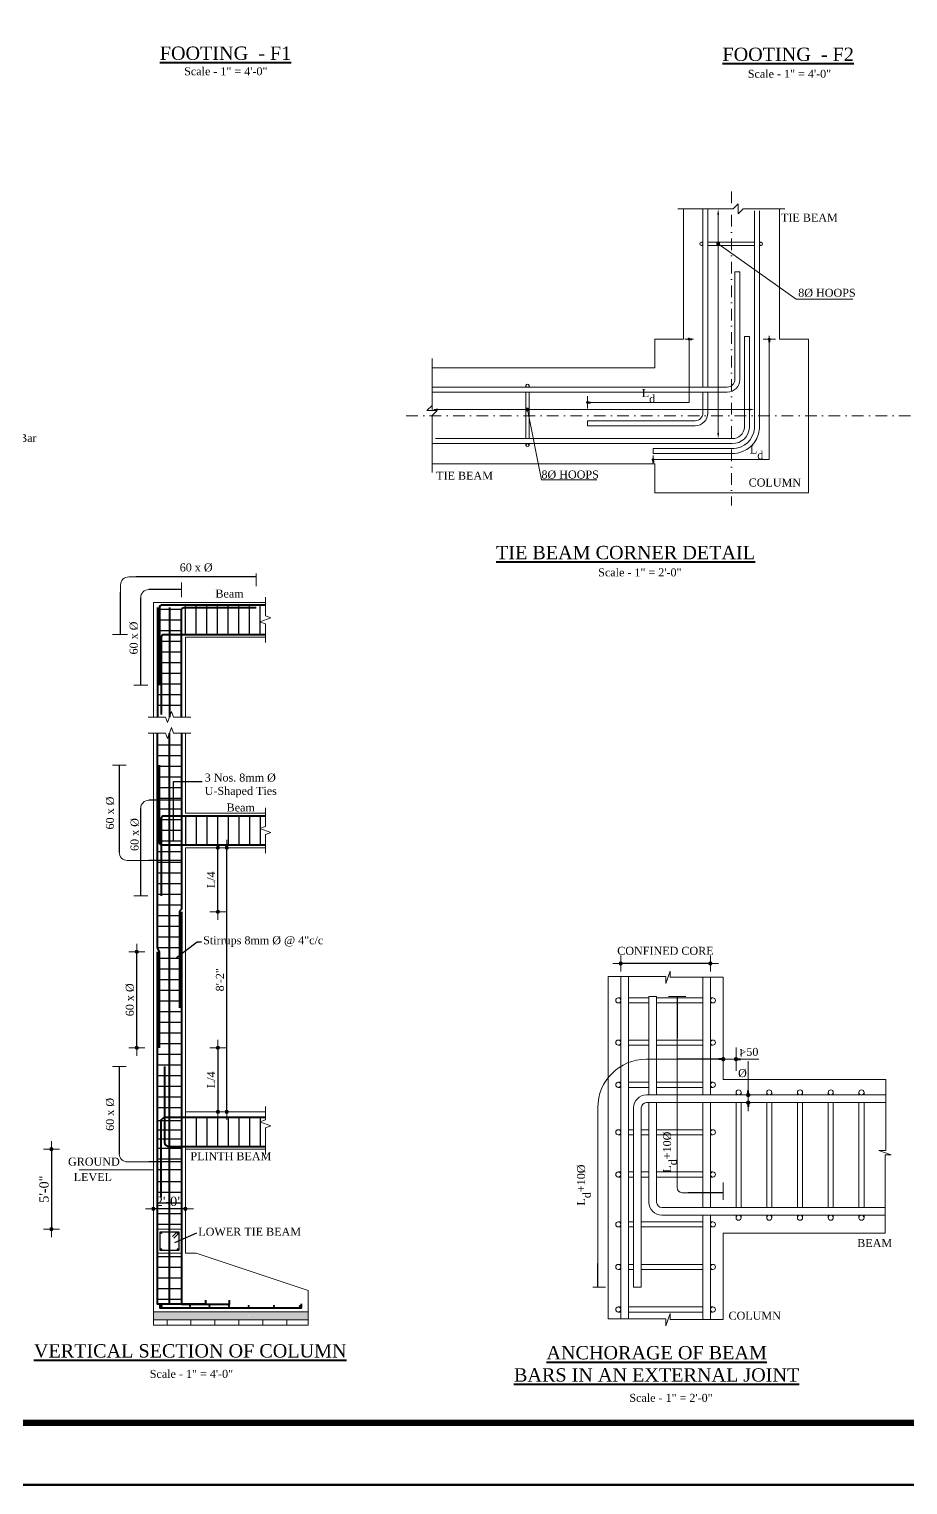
# Model space of a CAD drawing. Header units: inches. Extents: x 897 to 49934, y -34925 to -18564.
# Drawn here: x 21065 to 21724, y -25586 to -24495 of the extents above; entities that cross this region are included whole.
import ezdxf
from ezdxf.enums import TextEntityAlignment as Align

# ---------------------------------------------------------------- set-up
doc = ezdxf.new("R2010")
doc.units = ezdxf.units.IN
doc.header["$LTSCALE"] = 35
doc.header["$MEASUREMENT"] = 0
doc.header["$PDMODE"] = 34
doc.linetypes.add('DASHDOTX2', pattern=[2, 1, -0.5, 0, -0.5])
for name, color, linetype, lineweight in [('SES- Door&Window', 21, 'Continuous', 15), ('SES-Access Road', 2, 'Continuous', 15), ('SES-CENTRE', 8, 'DASHDOTX2', 13), ('SES-DIMENSION', 142, 'Continuous', 13), ('SES-HACTH', 8, 'Continuous', 13), ('SES-Leader', 2, 'Continuous', 15), ('SES-REBARS', 1, 'Continuous', 40), ('SES-SHEETS', 7, 'Continuous', 60), ('SES-SLAB OUTLINE', 4, 'Continuous', 18), ('SES-TEXT', 3, 'Continuous', 20), ('SES-TitleText', 7, 'Continuous', 40)]:
    doc.layers.add(name, color=color, linetype=linetype, lineweight=lineweight)
doc.layers.add('SES-STIRRUP', color=10, linetype='Continuous')
doc.styles.add('7 INCH', font='times.ttf', dxfattribs={"height": 7})
doc.styles.add('SES-ARAIL', font='times.ttf', dxfattribs={"height": 6})
doc.styles.add('SES-Title Text', font='times.ttf', dxfattribs={"height": 10})
doc.dimstyles.new('1.8 str', dxfattribs={"dimscale": 0, "dimtxt": 6, "dimasz": 1, "dimexe": 2, "dimexo": 9, "dimgap": 2, "dimtad": 1, "dimdec": 0, "dimzin": 3, "dimdsep": 46, "dimlunit": 4, "dimtxsty": 'SES-ARAIL', "dimblk": 'DIM', "dimcen": 3, "dimdle": 3, "dimse1": 1, "dimse2": 1, "dimclrd": 256, "dimclre": 256, "dimclrt": 7, "dimadec": 1, "dimazin": 2, "dimtfac": 1, "dimtdec": 0, "dimtofl": 0, "dimtmove": 2, "dimatfit": 3, "dimldrblk": 'DSAFSADF', "dimfxl": 2, "dimfrac": 2, "dimtolj": 2, "dimtzin": 0, "dimarcsym": 0})
doc.dimstyles.new('7 INCH', dxfattribs={"dimscale": 0, "dimtxt": 7, "dimasz": 1, "dimexe": 2, "dimexo": 9, "dimgap": 2, "dimtad": 1, "dimdec": 0, "dimzin": 3, "dimdsep": 46, "dimlunit": 4, "dimtxsty": '7 INCH', "dimblk": 'DIM', "dimcen": 3, "dimdle": 3, "dimse1": 1, "dimse2": 1, "dimclrd": 256, "dimclre": 256, "dimclrt": 7, "dimadec": 1, "dimazin": 2, "dimtfac": 1, "dimtdec": 0, "dimtix": 1, "dimtofl": 0, "dimtmove": 2, "dimatfit": 3, "dimldrblk": 'ARW', "dimfxl": 2, "dimfrac": 2, "dimtolj": 2, "dimtzin": 0, "dimarcsym": 0})

# ---------------------------------------------------------------- blocks, each defined once
blk = doc.blocks.new('s1')
at = {"layer": 'SES-SHEETS', "color": 8}
blk.add_lwpolyline([(14202.2, -12888.6), (17370.2, -12888.6), (17370.2, -15126.6), (14202.2, -15126.6)], close=True, dxfattribs=at)
at = {"layer": 'SES-SHEETS'}
for points in [[(14295.2, -12933.6), (17325.2, -12933.6), (17325.2, -15081.6), (14295.2, -15081.6)], [(14296.2, -12934.6), (17324.2, -12934.6), (17324.2, -15080.6), (14296.2, -15080.6)], [(14297.2, -12935.6), (17323.2, -12935.6), (17323.2, -15079.6), (14297.2, -15079.6)], [(14298.2, -12936.6), (17322.2, -12936.6), (17322.2, -15078.6), (14298.2, -15078.6)]]:
    blk.add_lwpolyline(points, close=True, dxfattribs=at)
blk = doc.blocks.new('DIM')
at = {"layer": 'SES-DIMENSION'}
h = blk.add_hatch(color=256, dxfattribs=at)
h.paths.add_polyline_path([(0, 1.28), (0, 0), (1.28, 0, 0.414214)])
h.paths.add_polyline_path([(1.28, 0), (0, 0), (0, -1.28, 0.414214)])
h.paths.add_polyline_path([(0, 0), (-1.28, 0, 0.414214), (0, -1.28)])
h.paths.add_polyline_path([(0, 1.28, 0.414214), (-1.28, 0), (0, 0)])
for p, q in [((0, 6), (0, -6)), ((-6, 0), (6, 0))]:
    blk.add_line(p, q, dxfattribs=at)
blk.add_circle((0, 0), 1.28, dxfattribs=at)
blk = doc.blocks.new('*D480')
at = {"layer": 'Defpoints', "color": 0, "ltscale": 10, "transparency": 16777216}
for p in [(21162.8, -25258.6), (21162.8, -25306.6), (21206.7, -25306.6)]:
    blk.add_point(p, dxfattribs=at)
at = {"layer": 'SES-DIMENSION', "lineweight": -2, "ltscale": 10, "transparency": 16777216}
blk.add_line((21206.7, -25259.6), (21206.7, -25305.6), dxfattribs=at)
for p, rotation in [((21206.7, -25258.6), 90), ((21206.7, -25306.6), 270)]:
    blk.add_blockref('DIM', p, dxfattribs=dict(at, rotation=rotation))
at = {"layer": 'SES-DIMENSION', "color": 7, "ltscale": 10, "transparency": 16777216, "insert": (21201.6, -25282.6), "char_height": 6, "attachment_point": 5, "rotation": 90, "style": 'SES-ARAIL'}
blk.add_mtext('\\A2;L/4', dxfattribs=at)
blk = doc.blocks.new('DSAFSADF')
at = {"layer": 'SES-DIMENSION'}
blk.add_lwpolyline([(-0.5, 0, 0, 3, 0), (-5.5, 0, 0, 0, 0), (-0.5, 0, 0, 0, 0)], format="xyseb", dxfattribs=at)
blk = doc.blocks.new('*D481')
at = {"layer": 'Defpoints', "color": 0, "ltscale": 10, "transparency": 16777216}
for p in [(21162.8, -25108.6), (21206.7, -25108.6), (21162.8, -25156.6)]:
    blk.add_point(p, dxfattribs=at)
at = {"layer": 'SES-DIMENSION', "lineweight": -2, "ltscale": 10, "transparency": 16777216}
blk.add_line((21206.7, -25155.6), (21206.7, -25109.6), dxfattribs=at)
for p, rotation in [((21206.7, -25108.6), 90), ((21206.7, -25156.6), 270)]:
    blk.add_blockref('DIM', p, dxfattribs=dict(at, rotation=rotation))
at = {"layer": 'SES-DIMENSION', "color": 7, "ltscale": 10, "transparency": 16777216, "insert": (21201.6, -25132.6), "char_height": 6, "attachment_point": 5, "rotation": 90, "style": 'SES-ARAIL'}
blk.add_mtext('\\A2;L/4', dxfattribs=at)
blk = doc.blocks.new('*D482')
at = {"layer": 'Defpoints', "color": 0, "ltscale": 10, "transparency": 16777216}
for p in [(21145.8, -25186.6), (21161.3, -25186.6), (21162.8, -25258.6)]:
    blk.add_point(p, dxfattribs=at)
at = {"layer": 'SES-DIMENSION', "lineweight": -2, "ltscale": 10, "transparency": 16777216}
blk.add_line((21145.8, -25257.6), (21145.8, -25187.6), dxfattribs=at)
for p, rotation in [((21145.8, -25186.6), 90), ((21145.8, -25258.6), 270)]:
    blk.add_blockref('DIM', p, dxfattribs=dict(at, rotation=rotation))
at = {"layer": 'SES-DIMENSION', "color": 7, "ltscale": 10, "transparency": 16777216, "insert": (21140.7, -25222.6), "char_height": 6, "attachment_point": 5, "rotation": 90, "style": 'SES-ARAIL'}
blk.add_mtext('\\A2;60 x %%C', dxfattribs=at)
blk = doc.blocks.new('*D483')
at = {"layer": 'Defpoints', "color": 0, "ltscale": 10, "transparency": 16777216}
for p in [(21204.3, -25108.6), (21213.3, -25108.6), (21195.7, -25306.6)]:
    blk.add_point(p, dxfattribs=at)
at = {"layer": 'SES-DIMENSION', "lineweight": -2, "ltscale": 10, "transparency": 16777216}
blk.add_line((21213.3, -25305.6), (21213.3, -25109.6), dxfattribs=at)
for p, rotation in [((21213.3, -25108.6), 90), ((21213.3, -25306.6), 270)]:
    blk.add_blockref('DIM', p, dxfattribs=dict(at, rotation=rotation))
at = {"layer": 'SES-DIMENSION', "color": 7, "ltscale": 10, "transparency": 16777216, "insert": (21208.2, -25207.6), "char_height": 6, "attachment_point": 5, "rotation": 90, "style": 'SES-ARAIL'}
blk.add_mtext('\\A2;8\'-2"', dxfattribs=at)
blk = doc.blocks.new('DOT')
at = {"layer": 'SES-TitleText', "color": 0, "linetype": 'ByBlock'}
blk.add_line((-0.5, 0), (-1, 0), dxfattribs=at)
at = {"layer": 'SES-TitleText', "color": 0, "linetype": 'ByBlock', "const_width": 0.5}
blk.add_lwpolyline([(-0.25, 0, 1), (0.25, 0, 1)], format="xyb", close=True, dxfattribs=at)
blk = doc.blocks.new('*D492')
at = {"layer": 'Defpoints', "color": 0, "ltscale": 10, "transparency": 16777216}
for p in [(21508.8, -25195.4), (21508.8, -25205.2), (21576, -25205.6)]:
    blk.add_point(p, dxfattribs=at)
at = {"layer": 'SES-DIMENSION', "lineweight": -2, "ltscale": 10, "transparency": 16777216}
blk.add_line((21575, -25195.4), (21509.8, -25195.4), dxfattribs=at)
at = {"layer": 'SES-DIMENSION', "lineweight": -2, "ltscale": 10, "transparency": 16777216, "rotation": 180}
blk.add_blockref('DIM', (21508.8, -25195.4), dxfattribs=at)
at = {"layer": 'SES-DIMENSION', "lineweight": -2, "ltscale": 10, "transparency": 16777216}
blk.add_blockref('DIM', (21576, -25195.4), dxfattribs=at)
at = {"layer": 'SES-DIMENSION', "color": 7, "ltscale": 10, "transparency": 16777216, "insert": (21542.3, -25185.9), "char_height": 6, "attachment_point": 5, "style": 'SES-ARAIL'}
blk.add_mtext('\\A2;CONFINED CORE', dxfattribs=at)
blk = doc.blocks.new('*D1085')
at = {"layer": 'Defpoints', "color": 0, "transparency": 16777216}
for p in [(21182.3, -25334.6), (21081.8, -25394.6), (21182.3, -25394.6)]:
    blk.add_point(p, dxfattribs=at)
at = {"layer": 'SES-Access Road', "lineweight": -2, "transparency": 16777216}
blk.add_line((21081.8, -25335.6), (21081.8, -25393.6), dxfattribs=at)
for p, rotation in [((21081.8, -25334.6), 90), ((21081.8, -25394.6), 270)]:
    blk.add_blockref('DIM', p, dxfattribs=dict(at, rotation=rotation))
at = {"layer": 'SES-Access Road', "color": 7, "transparency": 16777216, "insert": (21076.3, -25364.6), "char_height": 7, "attachment_point": 5, "rotation": 90, "style": '7 INCH'}
blk.add_mtext('\\A2;5\'-0"', dxfattribs=at)
blk = doc.blocks.new('ARW')
at = {"layer": 'SES-DIMENSION'}
blk.add_lwpolyline([(10, 0, 0, 6, 0), (0, 0, 0, 0, 0), (10, 0, 0, 0, 0)], format="xyseb", dxfattribs=at)
blk = doc.blocks.new('*D1086')
at = {"layer": 'Defpoints', "color": 0, "transparency": 16777216}
for p in [(21158.3, -25379.4), (21158.3, -25394.6), (21182.3, -25394.6)]:
    blk.add_point(p, dxfattribs=at)
at = {"layer": 'SES-Access Road', "lineweight": -2, "transparency": 16777216}
blk.add_line((21181.3, -25379.4), (21159.3, -25379.4), dxfattribs=at)
at = {"layer": 'SES-Access Road', "lineweight": -2, "transparency": 16777216, "rotation": 180}
blk.add_blockref('DIM', (21158.3, -25379.4), dxfattribs=at)
at = {"layer": 'SES-Access Road', "lineweight": -2, "transparency": 16777216}
blk.add_blockref('DIM', (21182.3, -25379.4), dxfattribs=at)
at = {"layer": 'SES-Access Road', "color": 7, "transparency": 16777216, "insert": (21170.3, -25373.8), "char_height": 7, "attachment_point": 5, "style": '7 INCH'}
blk.add_mtext('\\A2;2\'-0"', dxfattribs=at)

msp = doc.modelspace()

# ---------------------------------------------------------------- hatches: boundary and pattern name
at = {"layer": 'SES-HACTH', "ltscale": 10}
h = msp.add_hatch(dxfattribs=at)
h.set_pattern_fill('AR-CONC', color=8, scale=0.5, style=0)
h.set_pattern_definition([(50, (21158.3353, -25462.567), (3.5863, -0.31376), [0.375, -4.125]), (355, (21158.3353, -25462.567), (-0.69376, 3.76096), [0.3, -3.3]), (100.4514, (21158.6342, -25462.5932), (2.89255, 3.4472), [0.3187, -3.50571]), (46.184, (21158.3353, -25461.567), (5.3362, -0.8276), [0.5625, -6.1875]), (96.6356, (21158.78, -25461.636), (4.67331, 4.8706), [0.47805, -5.25856]), (351.184, (21158.3353, -25461.567), (4.6733, 4.8706), [0.45, -4.95]), (21, (21158.8353, -25461.817), (2.984535, -2.013094), [0.375, -4.125]), (326, (21158.8353, -25461.817), (1.21658, 3.62575), [0.3, -3.3]), (71.4514, (21159.084, -25461.985), (4.20111, 1.61265), [0.3187, -3.50571]), (37.5, (21158.3353, -25462.5671), (0.060799, 1.664469), [0, -3.26, 0, -3.35, 0, -3.3125]), (7.5, (21158.3353, -25462.5671), (1.315348, 1.972059), [0, -1.91, 0, -3.185, 0, -1.2625]), (327.5, (21157.2203, -25462.5671), (2.669112, -0.112774), [0, -1.25, 0, -3.9, 0, -5.175]), (317.5, (21156.7203, -25462.567), (2.91593, 0.500525), [0, -1.625, 0, -2.59, 0, -3.675])])
h.paths.add_polyline_path([(21274.34, -25456.57), (21158.34, -25456.57), (21158.34, -25462.57), (21229.76, -25462.57), (21229.76, -25459.62, -0.4142136), (21229.36, -25459.22, -1), (21230.16, -25459.22, -0.4142136), (21229.76, -25459.62), (21229.76, -25462.57), (21274.34, -25462.57)])

# ---------------------------------------------------------------- linework, layer by layer
at = {"layer": 'SES-CENTRE', "ltscale": 0.25}
for p, q in [((21591.89, -24616.4), (21591.89, -24851.9)), ((22130.95, -24784.74), (21347.78, -24784.74))]:
    msp.add_line(p, q, dxfattribs=at)
at = {"layer": 'SES-DIMENSION', "ltscale": 5}
for p, q in [((21581.85, -24633.81), (21581.85, -24797.42)), ((21371.57, -24779.92), (21604.8, -24779.92))]:
    msp.add_line(p, q, dxfattribs=at)
at = {"layer": 'SES-DIMENSION'}
for p, q in [((21581.85, -24655.57), (21640.34, -24697.29)), ((21640.34, -24697.29), (21682.74, -24697.29)), ((21556.94, -24727.14), (21563.26, -24727.14)), ((21624.92, -24727.19), (21615.51, -24727.19)), ((21367.25, -24779.92), (21367.25, -24741.73)), ((21483.89, -24779.29), (21483.89, -24769.91)), ((21438.78, -24779.92), (21449.28, -24832.76)), ((21533.03, -24814.29), (21533.03, -24820.74)), ((21449.28, -24832.76), (21490.9, -24832.76)), ((21544.55, -25220.14), (21557.62, -25220.14)), ((21551.09, -25220.14), (21551.09, -25363.41)), ((21595.24, -25275.77), (21595.24, -25258.49)), ((21599.18, -25259.55), (21599.18, -25265.02)), ((21595.24, -25267.13), (21528.04, -25267.13)), ((21598.48, -25267.13), (21612.45, -25267.13)), ((21604.39, -25268.71), (21604.39, -25299.75)), ((21491.59, -25438.12), (21491.59, -25303.59)), ((21604.39, -25302.99), (21604.39, -25306.23)), ((21585.64, -25372.74), (21585.64, -25359.69)), ((21585.64, -25367.25), (21554.93, -25367.25))]:
    msp.add_line(p, q, dxfattribs=at)
at = {"layer": 'SES-DIMENSION', "ltscale": 10}
for p, q in [((21179.34, -24920.67), (21179.34, -24909.59)), ((21235.35, -24912.4), (21235.35, -24902.89)), ((21138.75, -24948.57), (21127.54, -24948.57)), ((21154.01, -24986.57), (21143.64, -24986.57)), ((21137.93, -25046.57), (21127.55, -25046.57)), ((21154.01, -25144.57), (21143.64, -25144.57)), ((21137.93, -25272.57), (21127.55, -25272.57))]:
    msp.add_line(p, q, dxfattribs=at)
at = {"layer": 'SES-DIMENSION'}
for points in [[(21560.03, -24727.14), (21560.03, -24774.62), (21483.89, -24774.62)], [(21533.03, -24817.52), (21620.21, -24817.52), (21620.21, -24724.59)]]:
    msp.add_lwpolyline(points, dxfattribs=at)
at = {"layer": 'SES-DIMENSION', "ltscale": 10}
for points in [[(21133.7, -24948.57), (21133.7, -24911.49, -0.4142136), (21139.76, -24905.43), (21229.85, -24905.43)], [(21148.77, -24986.57), (21148.77, -24921.05, -0.4142136), (21154.82, -24915), (21179.34, -24915)], [(21132.68, -25046.57), (21132.68, -25112.08, 0.4142136), (21138.74, -25118.13), (21163.25, -25118.13)], [(21148.77, -25144.57), (21148.77, -25079.05, -0.4142136), (21154.82, -25073), (21179.34, -25073)], [(21132.68, -25272.57), (21132.68, -25338.08, 0.4142136), (21138.74, -25344.13), (21163.25, -25344.13)]]:
    msp.add_lwpolyline(points, format="xyb", dxfattribs=at)
at = {"layer": 'SES-DIMENSION'}
for centre, radius, start, end in [((21528.04, -25303.59), 36.46, 90, 180), ((21554.93, -25363.41), 3.84, 180, 270)]:
    msp.add_arc(centre, radius, start, end, dxfattribs=at)
at = {"layer": 'SES-DIMENSION', "ltscale": 5}
for points in [[(21582.57, -24633.81), (21581.13, -24633.81), (21581.85, -24629.49)], [(21371.57, -24779.2), (21371.57, -24780.64), (21367.25, -24779.92)]]:
    msp.add_solid(points, dxfattribs=at)
at = {"layer": 'SES-DIMENSION'}
for points in [[(21604.8, -24779.2), (21604.8, -24780.64), (21609.12, -24779.92)], [(21582.57, -24797.42), (21581.13, -24797.42), (21581.85, -24801.74)]]:
    msp.add_solid(points, dxfattribs=at)
at = {"layer": 'SES-Leader', "const_width": 1.44}
for points in [[(21581.85, -24656.29, 1), (21581.85, -24654.85, 1)], [(21439.5, -24779.92, -1), (21438.06, -24779.92, -1)]]:
    msp.add_lwpolyline(points, format="xyb", close=True, dxfattribs=at)
at = {"layer": 'SES-REBARS', "lineweight": 20}
for p, q in [((21570.41, -24763.14), (21570.41, -24629.49)), ((21574.16, -24763.14), (21574.16, -24629.49)), ((21609.12, -24630.96), (21609.12, -24793.91)), ((21612.86, -24630.96), (21612.86, -24794.23)), ((21570.41, -24654.52, -0.13), (21569.28, -24654.52, -0.13)), ((21570.41, -24656.83, -0.13), (21569.28, -24656.83, -0.13)), ((21574.16, -24654.52), (21609.12, -24654.52)), ((21574.16, -24656.83), (21609.12, -24656.83)), ((21614.01, -24654.52), (21612.86, -24654.52)), ((21614.01, -24654.52), (21612.86, -24654.52)), ((21614.01, -24656.83), (21612.86, -24656.83)), ((21594.37, -24757.38), (21594.37, -24676.74)), ((21594.37, -24676.74), (21598.11, -24676.74)), ((21598.11, -24757.38), (21598.11, -24676.74)), ((21601.69, -24793.29), (21601.69, -24725.12)), ((21601.69, -24725.12), (21605.43, -24725.12)), ((21605.43, -24793.6), (21605.43, -24725.12)), ((21367.25, -24763.14), (21588.61, -24763.14)), ((21367.25, -24766.89), (21588.61, -24766.89)), ((21437.73, -24763.14), (21437.73, -24761.99)), ((21437.73, -24766.89), (21437.73, -24801.74)), ((21440.03, -24763.14), (21440.03, -24761.99)), ((21440.03, -24766.89), (21440.03, -24801.74)), ((21570.41, -24782.57), (21570.41, -24766.89)), ((21574.16, -24782.57), (21574.16, -24766.89)), ((21483.89, -24788.33), (21564.65, -24788.33)), ((21483.89, -24792.08), (21483.89, -24788.33)), ((21483.89, -24792.08), (21564.65, -24792.08)), ((21369.75, -24801.74), (21592.47, -24801.74)), ((21367.25, -24805.48), (21592.47, -24805.48)), ((21437.73, -24806.63), (21437.73, -24805.48)), ((21437.73, -24805.48), (21437.73, -24805.52)), ((21437.73, -24805.48), (21437.73, -24805.8)), ((21440.03, -24806.63), (21440.03, -24805.48)), ((21533.03, -24809.17), (21593.86, -24809.17)), ((21533.03, -24812.91), (21533.03, -24809.17)), ((21533.03, -24812.91), (21594.01, -24812.91)), ((21508.84, -25205.23), (21508.84, -25461.98)), ((21514.6, -25205.23), (21514.6, -25461.98)), ((21570.28, -25205.55), (21570.28, -25293.99)), ((21576.04, -25205.55), (21576.04, -25293.99)), ((21508.84, -25221.15), (21506.92, -25221.15)), ((21508.84, -25224.99), (21506.92, -25224.99)), ((21529.96, -25221.15), (21514.6, -25221.15)), ((21529.96, -25224.99), (21514.6, -25224.99)), ((21529.96, -25220.14), (21535.72, -25220.14)), ((21529.96, -25220.14), (21529.96, -25293.99)), ((21535.72, -25220.14), (21535.72, -25293.99)), ((21570.28, -25221.15), (21535.72, -25221.15)), ((21570.28, -25224.99), (21535.72, -25224.99)), ((21577.96, -25221.15), (21576.04, -25221.15)), ((21577.96, -25224.99), (21576.04, -25224.99)), ((21508.84, -25252.8), (21506.92, -25252.8)), ((21508.84, -25256.64), (21506.92, -25256.64)), ((21529.96, -25252.8), (21514.6, -25252.8)), ((21529.96, -25256.64), (21514.6, -25256.64)), ((21570.28, -25252.8), (21535.72, -25252.8)), ((21570.28, -25256.64), (21535.72, -25256.64)), ((21577.96, -25252.8), (21576.04, -25252.8)), ((21577.96, -25256.64), (21576.04, -25256.64)), ((21508.84, -25284.46), (21506.92, -25284.46)), ((21529.96, -25284.46), (21514.6, -25284.46)), ((21570.28, -25284.46), (21535.72, -25284.46)), ((21577.96, -25284.46), (21576.04, -25284.46)), ((21508.84, -25288.3), (21506.92, -25288.3)), ((21529.96, -25288.3), (21514.6, -25288.3)), ((21707.49, -25293.99), (21528.04, -25293.99)), ((21570.28, -25288.3), (21535.72, -25288.3)), ((21577.96, -25288.3), (21576.04, -25288.3)), ((21595.24, -25293.99), (21595.24, -25292.07)), ((21599.08, -25293.99), (21599.08, -25292.07)), ((21618.28, -25293.99), (21618.28, -25292.07)), ((21622.12, -25293.99), (21622.12, -25292.07)), ((21641.32, -25293.99), (21641.32, -25292.07)), ((21645.16, -25293.99), (21645.16, -25292.07)), ((21664.36, -25293.99), (21664.36, -25292.07)), ((21668.2, -25293.99), (21668.2, -25292.07)), ((21687.4, -25293.99), (21687.4, -25292.07)), ((21691.24, -25293.99), (21691.24, -25292.07)), ((21518.44, -25303.59), (21518.44, -25438.12)), ((21524.2, -25303.59), (21524.2, -25438.12)), ((21707.49, -25299.75), (21528.04, -25299.75)), ((21529.96, -25299.75), (21529.96, -25374.5)), ((21535.72, -25299.75), (21535.72, -25374.5)), ((21570.28, -25299.75), (21570.28, -25378.34)), ((21576.04, -25299.75), (21576.04, -25378.34)), ((21595.24, -25378.34), (21595.24, -25299.75)), ((21599.08, -25378.34), (21599.08, -25299.75)), ((21618.28, -25378.34), (21618.28, -25299.75)), ((21622.12, -25378.34), (21622.12, -25299.75)), ((21641.32, -25378.34), (21641.32, -25299.75)), ((21645.16, -25378.34), (21645.16, -25299.75)), ((21664.36, -25378.34), (21664.36, -25299.75)), ((21668.2, -25378.34), (21668.2, -25299.75)), ((21687.4, -25378.34), (21687.4, -25299.75)), ((21691.24, -25378.34), (21691.24, -25299.75)), ((21508.84, -25320.04), (21506.92, -25320.04)), ((21508.84, -25323.88), (21506.92, -25323.88)), ((21518.44, -25320.04), (21514.6, -25320.04)), ((21518.44, -25323.88), (21514.6, -25323.88)), ((21529.96, -25320.04), (21524.2, -25320.04)), ((21529.96, -25323.88), (21524.2, -25323.88)), ((21570.28, -25320.04), (21535.72, -25320.04)), ((21570.28, -25323.88), (21535.72, -25323.88)), ((21577.96, -25320.04), (21576.04, -25320.04)), ((21577.96, -25323.88), (21576.04, -25323.88)), ((21508.84, -25351.69), (21506.92, -25351.69)), ((21508.84, -25355.53), (21506.92, -25355.53)), ((21518.44, -25351.69), (21514.6, -25351.69)), ((21518.44, -25355.53), (21514.6, -25355.53)), ((21529.96, -25351.69), (21524.2, -25351.69)), ((21529.96, -25355.53), (21524.2, -25355.53)), ((21570.28, -25351.69), (21535.72, -25351.69)), ((21570.28, -25355.53), (21535.72, -25355.53)), ((21577.96, -25351.69), (21576.04, -25351.69)), ((21577.96, -25355.53), (21576.04, -25355.53)), ((21707.17, -25378.34), (21539.56, -25378.34)), ((21508.84, -25389.1), (21506.92, -25389.1)), ((21508.84, -25392.94), (21506.92, -25392.94)), ((21518.44, -25389.1), (21514.6, -25389.1)), ((21518.44, -25392.94), (21514.6, -25392.94)), ((21570.28, -25389.1), (21524.2, -25389.1)), ((21570.28, -25392.94), (21524.2, -25392.94)), ((21707.17, -25384.1), (21539.56, -25384.1)), ((21570.28, -25384.1), (21570.28, -25462.3)), ((21576.04, -25384.1), (21576.04, -25462.3)), ((21577.96, -25389.1), (21576.04, -25389.1)), ((21577.96, -25392.94), (21576.04, -25392.94)), ((21595.24, -25386.02), (21595.24, -25384.1)), ((21599.08, -25386.02), (21599.08, -25384.1)), ((21618.28, -25386.02), (21618.28, -25384.1)), ((21622.12, -25386.02), (21622.12, -25384.1)), ((21641.32, -25386.02), (21641.32, -25384.1)), ((21645.16, -25386.02), (21645.16, -25384.1)), ((21664.36, -25386.02), (21664.36, -25384.1)), ((21668.2, -25386.02), (21668.2, -25384.1)), ((21687.4, -25386.02), (21687.4, -25384.1)), ((21691.24, -25386.02), (21691.24, -25384.1)), ((21508.84, -25421.03), (21506.92, -25421.03)), ((21508.84, -25424.87), (21506.92, -25424.87)), ((21518.44, -25421.03), (21514.6, -25421.03)), ((21518.44, -25424.87), (21514.6, -25424.87)), ((21570.28, -25421.03), (21524.2, -25421.03)), ((21570.28, -25424.87), (21524.2, -25424.87)), ((21577.96, -25421.03), (21576.04, -25421.03)), ((21577.96, -25424.87), (21576.04, -25424.87)), ((21524.2, -25438.12), (21518.44, -25438.12)), ((21508.84, -25452.96), (21506.92, -25452.96)), ((21508.84, -25456.8), (21506.92, -25456.8)), ((21570.28, -25452.96), (21514.6, -25452.96)), ((21570.28, -25456.8), (21514.6, -25456.8)), ((21577.96, -25452.96), (21576.04, -25452.96)), ((21577.96, -25456.8), (21576.04, -25456.8))]:
    msp.add_line(p, q, dxfattribs=at)
at = {"layer": 'SES-REBARS', "ltscale": 10}
for p, q in [((21170.34, -24928.46), (21170.34, -25010.57)), ((21170.34, -25450.93), (21170.34, -25022.57)), ((21166.72, -25272.57), (21166.72, -25329.57)), ((21169.72, -25332.57), (21242.34, -25332.57))]:
    msp.add_line(p, q, dxfattribs=at)
for points in [[(21161.34, -24928.46), (21161.34, -25010.57)], [(21162.84, -25258.57), (21162.84, -25186.57), (21161.34, -25183.71), (21161.34, -25022.57)], [(21179.34, -25022.57), (21179.34, -25154.52)], [(21179.34, -25154.52), (21177.84, -25156.57), (21177.84, -25228.57)], [(21179.34, -25156.57), (21179.34, -25306.57)], [(21161.34, -25306.57), (21161.34, -25186.57)], [(21197.34, -25447.93), (21197.34, -25450.93), (21161.34, -25450.93), (21161.34, -25306.57)], [(21179.34, -25306.57), (21179.34, -25450.93), (21215.34, -25450.93), (21215.34, -25447.93)], [(21164.01, -25370.57), (21164.01, -25312.58), (21166.35, -25310.57), (21242.34, -25310.57)], [(21163.22, -25450.57), (21163.22, -25453.57), (21269.45, -25453.57), (21269.45, -25450.57)]]:
    msp.add_lwpolyline(points, dxfattribs=at)
for points in [[(21242.34, -24926.57), (21164.85, -24926.57, 0.4142136), (21162.84, -24928.58), (21162.84, -24986.57)], [(21179.34, -25010.57), (21179.34, -24930.48, -0.4142136), (21181.35, -24928.46), (21235.35, -24928.46)], [(21164.34, -25008.57), (21164.34, -24950.58, -0.4142136), (21166.35, -24948.57), (21242.34, -24948.57)], [(21242.34, -25106.57), (21164.85, -25106.57, -0.4142136), (21162.84, -25104.55), (21162.84, -25046.57)], [(21164.34, -25144.57), (21164.34, -25086.58, -0.4142136), (21166.35, -25084.57), (21242.34, -25084.57)]]:
    msp.add_lwpolyline(points, format="xyb", dxfattribs=at)
at = {"layer": 'SES-REBARS', "lineweight": 20}
for centre, radius in [((21569.28, -24655.67, -0.13), 1.15), ((21614.01, -24655.67), 1.15), ((21438.88, -24761.99), 1.15), ((21438.88, -24806.63), 1.15), ((21506.92, -25223.07), 1.92), ((21577.96, -25223.07), 1.92), ((21506.92, -25254.72), 1.92), ((21577.96, -25254.72), 1.92), ((21506.92, -25286.38), 1.92), ((21577.96, -25286.38), 1.92), ((21597.16, -25292.07), 1.92), ((21620.2, -25292.07), 1.92), ((21643.24, -25292.07), 1.92), ((21666.28, -25292.07), 1.92), ((21689.32, -25292.07), 1.92), ((21506.92, -25321.96), 1.92), ((21577.96, -25321.96), 1.92), ((21506.92, -25353.61), 1.92), ((21577.96, -25353.61), 1.92), ((21506.92, -25391.02), 1.92), ((21577.96, -25391.02), 1.92), ((21597.16, -25386.02), 1.92), ((21620.2, -25386.02), 1.92), ((21643.24, -25386.02), 1.92), ((21666.28, -25386.02), 1.92), ((21689.32, -25386.02), 1.92), ((21506.92, -25422.95), 1.92), ((21577.96, -25422.95), 1.92), ((21506.92, -25454.88), 1.92), ((21577.96, -25454.88), 1.92)]:
    msp.add_circle(centre, radius, dxfattribs=at)
for centre, radius, start, end in [((21588.61, -24757.38), 5.76, 270, 0), ((21588.61, -24757.38), 9.5, 270, 0), ((21564.65, -24782.57), 5.76, 270, 0), ((21564.65, -24782.57), 9.5, 270, 0), ((21592.47, -24792.52), 9.22, 270, 355.21696), ((21592.47, -24792.52), 12.96, 270, 355.21696), ((21592.47, -24792.52), 16.7, 270, 355.21696), ((21592.47, -24792.52), 20.45, 270, 355.21696), ((21528.04, -25303.59), 9.6, 90, 180), ((21528.04, -25303.59), 3.84, 90, 180), ((21539.56, -25374.5), 9.6, 180, 270), ((21539.56, -25374.5), 3.84, 180, 270)]:
    msp.add_arc(centre, radius, start, end, dxfattribs=at)
at = {"layer": 'SES-REBARS', "ltscale": 10}
msp.add_arc((21169.72, -25329.57), 3, 180, 270, dxfattribs=at)
at = {"layer": 'SES-SLAB OUTLINE'}
for p, q in [((21555.89, -24629.49), (21555.89, -24727.14)), ((21627.89, -24629.49), (21627.89, -24727.14)), ((21367.25, -24748.74), (21534.29, -24748.74)), ((21367.25, -24820.74), (21534.29, -24820.74)), ((21499.24, -25205.23), (21542.68, -25205.23)), ((21499.24, -25205.23), (21499.24, -25461.98)), ((21542.68, -25210.38), (21545.89, -25201.05)), ((21542.68, -25205.23), (21542.68, -25210.38)), ((21545.89, -25201.05), (21545.89, -25205.55)), ((21545.89, -25205.55), (21585.64, -25205.55)), ((21585.64, -25205.55), (21585.64, -25282.41)), ((21585.64, -25282.41), (21707.49, -25282.41)), ((21707.49, -25282.41), (21707.49, -25335.61)), ((21707.49, -25335.61), (21702.34, -25335.61)), ((21702.34, -25335.61), (21711.67, -25338.82)), ((21711.67, -25338.82), (21707.17, -25338.82)), ((21707.17, -25338.82), (21707.17, -25397.61)), ((21585.64, -25397.61), (21585.64, -25462.3)), ((21585.64, -25397.61), (21707.17, -25397.61)), ((21542.68, -25467.13), (21545.89, -25457.8)), ((21545.89, -25457.8), (21545.89, -25462.3)), ((21499.24, -25461.98), (21542.68, -25461.98)), ((21542.68, -25461.98), (21542.68, -25467.13)), ((21545.89, -25462.3), (21585.64, -25462.3))]:
    msp.add_line(p, q, dxfattribs=at)
at = {"layer": 'SES-SLAB OUTLINE', "ltscale": 10}
for p, q in [((21158.34, -24924.57), (21158.34, -25010.57)), ((21158.34, -24924.57), (21242.34, -24924.57)), ((21182.34, -24950.57), (21242.34, -24950.57)), ((21182.34, -24950.57), (21182.34, -25010.57)), ((21158.34, -25022.57), (21158.34, -25466.57)), ((21182.34, -25082.57), (21182.34, -25022.57)), ((21182.34, -25082.57), (21242.34, -25082.57)), ((21182.34, -25108.57), (21242.34, -25108.57)), ((21182.34, -25412.57), (21182.34, -25108.57)), ((21182.34, -25306.57), (21242.34, -25306.57)), ((21182.34, -25334.57), (21242.34, -25334.57)), ((21190.34, -25412.57), (21182.34, -25412.57)), ((21274.34, -25440.57), (21190.34, -25412.57)), ((21274.34, -25466.57), (21274.34, -25440.57)), ((21158.34, -25456.57), (21274.34, -25456.57)), ((21158.34, -25462.57), (21274.34, -25462.57)), ((21158.34, -25466.57), (21274.34, -25466.57)), ((21168.74, -25462.57), (21168.74, -25466.57)), ((21186.34, -25462.57), (21186.34, -25466.57)), ((21204.34, -25462.57), (21204.34, -25466.57)), ((21222.34, -25462.57), (21222.34, -25466.57)), ((21240.34, -25462.57), (21240.34, -25466.57)), ((21258.34, -25462.57), (21258.34, -25466.57))]:
    msp.add_line(p, q, dxfattribs=at)
at = {"layer": 'SES-SLAB OUTLINE', "color": 5, "ltscale": 10}
msp.add_line((21158.34, -25350.23), (21102.51, -25350.23), dxfattribs=at)
at = {"layer": 'SES-SLAB OUTLINE', "lineweight": 13}
msp.add_line((21497.32, -25438.12), (21487.75, -25438.12), dxfattribs=at)
at = {"layer": 'SES-SLAB OUTLINE'}
for points in [[(21551.5, -24629.49), (21593.09, -24629.49), (21596.9, -24625.68), (21596.9, -24633.3), (21600.71, -24629.49), (21631.89, -24629.49)], [(21534.29, -24748.74), (21534.29, -24727.14), (21555.89, -24727.14)], [(21627.89, -24727.14), (21649.49, -24727.14), (21649.49, -24842.34), (21534.29, -24842.34), (21534.29, -24820.74)], [(21367.25, -24741.73), (21367.25, -24776.89), (21363.44, -24780.7), (21371.06, -24780.7), (21367.25, -24784.51), (21367.25, -24827.15)]]:
    msp.add_lwpolyline(points, dxfattribs=at)
at = {"layer": 'SES-SLAB OUTLINE', "linetype": 'Continuous', "ltscale": 10}
for points in [[(21242.34, -24954.57), (21242.34, -24940.57), (21238.21, -24939.07), (21246.46, -24936.07), (21242.34, -24934.57), (21242.34, -24920.57)], [(21154.34, -25010.57), (21167.34, -25010.57), (21168.84, -25014.69), (21171.84, -25006.45), (21173.34, -25010.57), (21186.34, -25010.57)], [(21186.34, -25022.57), (21173.34, -25022.57), (21171.84, -25018.45), (21168.84, -25026.69), (21167.34, -25022.57), (21154.34, -25022.57)], [(21242.34, -25078.57), (21242.34, -25092.57), (21238.21, -25094.07), (21246.46, -25097.07), (21242.34, -25098.57), (21242.34, -25112.57)], [(21242.34, -25302.57), (21242.34, -25312.57), (21238.21, -25314.07), (21246.46, -25317.07), (21242.34, -25318.57), (21242.34, -25338.57)]]:
    msp.add_lwpolyline(points, dxfattribs=at)
at = {"layer": 'SES-SLAB OUTLINE', "ltscale": 10}
msp.add_lwpolyline([(21179.34, -25412.57), (21161.34, -25412.57), (21161.34, -25394.57), (21179.34, -25394.57)], close=True, dxfattribs=at)
at = {"layer": 'SES-SLAB OUTLINE', "ltscale": 10, "const_width": 0.8}
for points in [[(21164.15, -25396.97, 1), (21164.15, -25397.77, 1)], [(21176.52, -25396.97, -1), (21176.52, -25397.77, -1)], [(21163.74, -25409.75, 1), (21164.54, -25409.75, 1)], [(21176.93, -25409.75, -1), (21176.13, -25409.75, -1)], [(21164.14, -25452.25, 1), (21164.94, -25452.25, 1)], [(21185.27, -25452.25, 1), (21186.07, -25452.25, 1)], [(21199.94, -25452.25, 1), (21200.74, -25452.25, 1)], [(21215.4, -25452.25, -1), (21214.6, -25452.25, -1)], [(21229.27, -25452.25, 1), (21230.07, -25452.25, 1)], [(21249.08, -25452.25, -1), (21248.28, -25452.25, -1)], [(21268.53, -25452.25, -1), (21267.73, -25452.25, -1)]]:
    msp.add_lwpolyline(points, format="xyb", close=True, dxfattribs=at)
at = {"layer": 'SES-STIRRUP'}
for p, q in [((21160.92, -24929.69), (21179.74, -24929.69)), ((21182.34, -24948.97), (21182.34, -24926.17)), ((21190.34, -24948.97), (21190.34, -24926.17)), ((21198.34, -24948.97), (21198.34, -24926.17)), ((21206.34, -24948.97), (21206.34, -24926.17)), ((21214.34, -24948.97), (21214.34, -24926.17)), ((21222.34, -24948.97), (21222.34, -24926.17)), ((21230.34, -24948.97), (21230.34, -24926.17)), ((21238.34, -24948.97), (21238.34, -24926.17)), ((21160.92, -24937.69), (21179.74, -24937.69)), ((21160.92, -24945.69), (21179.74, -24945.69)), ((21160.92, -24953.69), (21179.74, -24953.69)), ((21160.92, -24961.69), (21179.74, -24961.69)), ((21160.92, -24969.69), (21179.74, -24969.69)), ((21160.92, -24977.69), (21179.74, -24977.69)), ((21160.92, -24985.69), (21179.74, -24985.69)), ((21160.92, -24993.69), (21179.74, -24993.69)), ((21160.92, -25001.69), (21179.74, -25001.69)), ((21160.92, -25031.45), (21179.74, -25031.45)), ((21160.92, -25039.45), (21179.74, -25039.45)), ((21160.92, -25047.45), (21179.74, -25047.45)), ((21160.92, -25055.45), (21179.74, -25055.45)), ((21160.92, -25063.45), (21179.74, -25063.45)), ((21160.92, -25071.45), (21179.74, -25071.45)), ((21160.92, -25079.45), (21179.74, -25079.45)), ((21160.92, -25087.45), (21179.74, -25087.45)), ((21182.34, -25084.17), (21182.34, -25106.97)), ((21190.34, -25084.17), (21190.34, -25106.97)), ((21198.34, -25084.17), (21198.34, -25106.97)), ((21206.34, -25084.17), (21206.34, -25106.97)), ((21214.34, -25084.17), (21214.34, -25106.97)), ((21222.34, -25084.17), (21222.34, -25106.97)), ((21230.34, -25084.17), (21230.34, -25106.97)), ((21238.34, -25084.17), (21238.34, -25106.97)), ((21160.92, -25095.45), (21179.74, -25095.45)), ((21160.92, -25103.45), (21179.74, -25103.45)), ((21160.92, -25111.45), (21179.74, -25111.45)), ((21160.92, -25119.45), (21179.74, -25119.45)), ((21160.92, -25127.45), (21179.74, -25127.45)), ((21160.92, -25135.45), (21179.74, -25135.45)), ((21160.92, -25143.45), (21179.74, -25143.45)), ((21160.92, -25151.45), (21179.74, -25151.45)), ((21160.92, -25159.45), (21179.74, -25159.45)), ((21160.92, -25167.45), (21179.74, -25167.45)), ((21160.92, -25175.45), (21179.74, -25175.45)), ((21160.92, -25183.45), (21179.74, -25183.45)), ((21160.92, -25191.45), (21179.74, -25191.45)), ((21160.92, -25199.45), (21179.74, -25199.45)), ((21160.92, -25207.45), (21179.74, -25207.45)), ((21160.92, -25215.45), (21179.74, -25215.45)), ((21160.92, -25223.45), (21179.74, -25223.45)), ((21160.92, -25231.45), (21179.74, -25231.45)), ((21160.92, -25239.45), (21179.74, -25239.45)), ((21160.92, -25247.45), (21179.74, -25247.45)), ((21160.92, -25255.45), (21179.74, -25255.45)), ((21160.92, -25263.45), (21179.74, -25263.45)), ((21160.92, -25271.45), (21179.74, -25271.45)), ((21160.92, -25279.45), (21179.74, -25279.45)), ((21160.92, -25287.45), (21179.74, -25287.45)), ((21160.92, -25295.45), (21179.74, -25295.45)), ((21160.92, -25303.45), (21179.74, -25303.45)), ((21160.92, -25313.21), (21179.74, -25313.21)), ((21190.34, -25310.17), (21190.34, -25332.97)), ((21198.34, -25310.17), (21198.34, -25332.97)), ((21206.34, -25310.17), (21206.34, -25332.97)), ((21214.34, -25310.17), (21214.34, -25332.97)), ((21222.34, -25310.17), (21222.34, -25332.97)), ((21230.34, -25310.17), (21230.34, -25332.97)), ((21238.34, -25310.17), (21238.34, -25332.97)), ((21160.52, -25320.09), (21179.34, -25320.09)), ((21160.92, -25326.97), (21179.74, -25326.97)), ((21160.92, -25333.84), (21179.74, -25333.84)), ((21160.92, -25341.84), (21179.74, -25341.84)), ((21160.92, -25349.84), (21179.74, -25349.84)), ((21160.92, -25358.94), (21179.74, -25358.94)), ((21160.92, -25366.94), (21179.74, -25366.94)), ((21160.92, -25374.94), (21179.74, -25374.94)), ((21160.92, -25382.94), (21179.74, -25382.94)), ((21160.92, -25390.94), (21179.74, -25390.94)), ((21160.92, -25415.24), (21179.74, -25415.24)), ((21160.92, -25423.24), (21179.74, -25423.24)), ((21160.92, -25431.24), (21179.74, -25431.24)), ((21160.92, -25439.24), (21179.74, -25439.24)), ((21160.92, -25447.24), (21179.74, -25447.24))]:
    msp.add_line(p, q, dxfattribs=at)
at = {"layer": 'SES-STIRRUP', "color": 5, "ltscale": 10}
for p, q in [((21176.2, -25396.57), (21172.6, -25400.17)), ((21177.34, -25397.7), (21173.73, -25401.3))]:
    msp.add_line(p, q, dxfattribs=at)
msp.add_lwpolyline([(21177.34, -25410.57), (21163.34, -25410.57), (21163.34, -25396.57), (21177.34, -25396.57)], close=True, dxfattribs=at)

# ---------------------------------------------------------------- block references
at = {"layer": 'SES- Door&Window'}
msp.add_blockref('s1', (6092.08, -10459.76), dxfattribs=at)
at = {"layer": 'SES-DIMENSION'}
for p, xscale, yscale, zscale in [((21560.03, -24727.14), -2.16, 2.16, 2.16), ((21483.89, -24774.62), -2.16, 2.16, 2.16), ((21585.64, -25267.13), 3.24, 3.24, 3.24)]:
    msp.add_blockref('DOT', p, dxfattribs=dict(at, xscale=xscale, yscale=yscale, zscale=zscale))
for p, xscale, yscale, zscale, rotation in [((21620.21, -24727.19), 2.16, 2.16, 2.16, 90), ((21533.03, -24817.52), 2.16, 2.16, 2.16, 90), ((21595.24, -25267.13), 3.24, 3.24, 3.24, 180), ((21604.39, -25293.99), 3.24, 3.24, 3.24, 270), ((21604.39, -25299.75), 3.24, 3.24, 3.24, 90)]:
    msp.add_blockref('DOT', p, dxfattribs=dict(at, xscale=xscale, yscale=yscale, zscale=zscale, rotation=rotation))

# ---------------------------------------------------------------- texts
at = {"layer": 'SES-TEXT', "ltscale": 10, "style": 'SES-ARAIL'}
msp.add_text('Main Reinforcement Bar', height=6, dxfattribs=at).set_placement((21025.36, -24801.29), align=Align.MIDDLE_CENTER)
for s, p in [('60 x %%C', (21178.03, -24901.35)), ('Beam', (21204.84, -24920.98)), ('Beam', (21213.2, -25081.37)), ('Stirrups 8mm %%C @ 4"c/c', (21195.6, -25180.95)), ('PLINTH BEAM', (21186.06, -25342.92)), ('GROUND', (21094.28, -25346.98)), ('LEVEL', (21098.52, -25358.52)), ('LOWER TIE BEAM', (21191.98, -25399.53))]:
    msp.add_text(s, height=6, dxfattribs=at).set_placement(p)
for p in [(21146.51, -24963.63), (21128.69, -25094.88), (21147.16, -25111.01), (21128.69, -25320.88)]:
    msp.add_text('60 x %%C', height=6, rotation=90, dxfattribs=at).set_placement(p)
at = {"layer": 'SES-TEXT', "char_height": 6, "width": 121.0006, "attachment_point": 4, "style": 'SES-ARAIL'}
for s, insert in [('TIE BEAM', (21629.01, -24636.03)), ('TIE BEAM', (21370.39, -24829.56)), ('COLUMN', (21604.72, -24834.71)), ('BEAM', (21686.16, -25405.03)), ('COLUMN', (21589.63, -25459.56))]:
    msp.add_mtext(s, dxfattribs=dict(at, insert=insert))
at = {"layer": 'SES-TEXT', "char_height": 6, "attachment_point": 5, "style": 'SES-ARAIL'}
for s, insert in [('\\A1;8%%C HOOPS', (21663.44, -24692.49)), ('\\A1;L{\\S^ d;}', (21529.59, -24769.73)), ('\\A1;L{\\S^ d;}', (21610.68, -24812.03)), ('\\A1;8%%C HOOPS', (21470.84, -24828.8)), ('\\A1;>50', (21604.94, -25261.71)), ('\\A1;%%C', (21600.06, -25277.7))]:
    msp.add_mtext(s, dxfattribs=dict(at, insert=insert))
at = {"layer": 'SES-TEXT', "ltscale": 10, "insert": (21196.76, -25052.93), "char_height": 6, "attachment_point": 1, "style": 'SES-ARAIL'}
msp.add_mtext('3 Nos. 8mm %%C\\PU-Shaped Ties', dxfattribs=at)
at = {"layer": 'SES-TEXT', "char_height": 6, "attachment_point": 5, "rotation": 90, "style": 'SES-ARAIL'}
for insert in [(21545.63, -25336.88), (21481.13, -25361.51)]:
    msp.add_mtext('\\A1;L{\\S^ d;}+10%%C', dxfattribs=dict(at, insert=insert))
at = {"layer": 'SES-TitleText', "ltscale": 10, "style": 'SES-ARAIL'}
for s, p in [('Scale - 1" = 4\'-0"', (21181.37, -24529.27)), ('Scale - 1" = 4\'-0"', (21604.1, -24531.17)), ('Scale - 1" = 2\'-0"', (21491.89, -24905.07)), ('Scale - 1" = 4\'-0"', (21155.57, -25506.16)), ('Scale - 1" = 2\'-0"', (21515.24, -25524.12))]:
    msp.add_text(s, height=6, dxfattribs=at).set_placement(p)
at = {"layer": 'SES-TitleText', "char_height": 10, "attachment_point": 1, "style": 'SES-Title Text'}
for s, insert, width in [('\\LFOOTING  - F1', (21163.08, -24507.7), 241.9347), ('\\LFOOTING  - F2', (21585.05, -24508.53), 209.6782), ('\\pxqc;{\\LTIE BEAM CORNER DETAIL}', (21341.63, -24882.21), 341.4927), ('\\LVERTICAL SECTION OF COLUMN ', (21068.65, -25480.87), 317.887), ('\\pxqc;{\\LANCHORAGE OF BEAM \\PBARS IN AN EXTERNAL JOINT}', (21364.97, -25482.26), 341.4927)]:
    msp.add_mtext(s, dxfattribs=dict(at, insert=insert, width=width))

# ---------------------------------------------------------------- dimensions: what is measured, and where the dimension line sits
at = {"layer": 'SES-Access Road'}
dim = msp.add_linear_dim(base=(21081.84, -25394.57), p1=(21182.34, -25334.57), p2=(21182.34, -25394.57), angle=90, dimstyle='7 INCH', override={"dimscale": 1}, dxfattribs=at)
dim.commit()
dim.dimension.update_dxf_attribs({"geometry": '*D1085', "text_midpoint": (21076.28, -25364.57)})
dim = msp.add_linear_dim(base=(21158.34, -25379.36), p1=(21182.34, -25394.57), p2=(21158.34, -25394.57), dimstyle='7 INCH', override={"dimscale": 1}, dxfattribs=at)
dim.commit()
dim.dimension.update_dxf_attribs({"geometry": '*D1086', "text_midpoint": (21170.34, -25373.8)})
at = {"layer": 'SES-DIMENSION', "ltscale": 10}
for base, p1, p2, angle, text, picture, middle in [((21206.75, -25108.57), (21162.84, -25156.57), (21162.84, -25108.57), 270, 'L/4', '*D481', (21201.61, -25132.57)), ((21213.28, -25108.57), (21195.71, -25306.57), (21204.3, -25108.57), 90, '8\'-2"', '*D483', (21208.23, -25207.57)), ((21145.78, -25186.57), (21162.84, -25258.57), (21161.34, -25186.57), 90, '60 x %%C', '*D482', (21140.65, -25222.57)), ((21206.75, -25306.57), (21162.84, -25258.57), (21162.84, -25306.57), 90, 'L/4', '*D480', (21201.61, -25282.57))]:
    dim = msp.add_linear_dim(base=base, p1=p1, p2=p2, angle=angle, text=text, dimstyle='1.8 str', override={"dimscale": 1}, dxfattribs=at)
    dim.commit()
    dim.dimension.update_dxf_attribs({"geometry": picture, "text_midpoint": middle})
dim = msp.add_linear_dim(base=(21508.84, -25195.44), p1=(21576.04, -25205.55), p2=(21508.84, -25205.23), text='CONFINED CORE', dimstyle='1.8 str', override={"dimscale": 1}, dxfattribs=at)
dim.commit()
dim.dimension.update_dxf_attribs({"geometry": '*D492', "text_midpoint": (21542.31, -25185.85), "dimtype": 160})

# ---------------------------------------------------------------- leaders
at = {"layer": 'SES-Leader', "ltscale": 10}
for points in [[(21235.35, -24905.43), (21145.25, -24905.43)], [(21133.7, -24948.57), (21133.7, -24916.8)], [(21148.77, -24986.57), (21148.77, -24921.05)], [(21179.34, -24915), (21154.82, -24915)], [(21132.68, -25046.57), (21132.68, -25112.08)], [(21173.39, -25103.45), (21173.39, -25058.85), (21194.76, -25058.85)], [(21173.39, -25095.45), (21173.39, -25058.85)], [(21173.39, -25087.45), (21173.39, -25058.85)], [(21179.34, -25073), (21154.82, -25073)], [(21148.77, -25144.57), (21148.77, -25079.05)], [(21179.34, -25118.13), (21154.82, -25118.13)], [(21175.55, -25190.82), (21191.05, -25179.22), (21194.31, -25179.22)], [(21132.68, -25272.57), (21132.68, -25338.08)], [(21179.34, -25344.13), (21154.82, -25344.13)], [(21174.31, -25404.74), (21190.92, -25397.3)]]:
    msp.add_leader(points, dimstyle='7 INCH', override={"dimscale": 1, "dimasz": 6}, dxfattribs=at)
at = {"layer": 'SES-Leader'}
for points, override in [([(21551.09, -25220.14), (21551.09, -25251.3)], {"dimscale": 1, "dimasz": 6}), ([(21585.64, -25267.13), (21551.09, -25267.13)], {"dimscale": 1, "dimasz": 6, "dimgap": 50, "dimtad": 0}), ([(21585.64, -25267.13), (21576.04, -25267.13)], {"dimscale": 1, "dimasz": 6}), ([(21585.64, -25367.25), (21559.39, -25367.25)], {"dimscale": 1, "dimasz": 6, "dimgap": 50, "dimtad": 0}), ([(21585.64, -25367.25), (21576.04, -25367.25)], {"dimscale": 1, "dimasz": 6}), ([(21491.59, -25438.12), (21491.59, -25420.47)], {"dimscale": 1, "dimasz": 6, "dimgap": 50, "dimtad": 0})]:
    msp.add_leader(points, dimstyle='7 INCH', override=override, dxfattribs=at)

doc.saveas('drawing.dxf')
